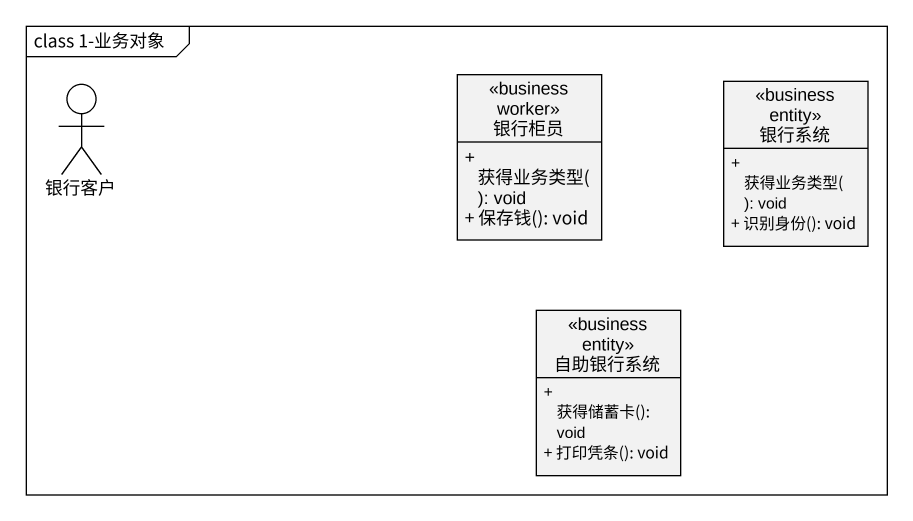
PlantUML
@startuml
mainframe class 1-业务对象
allowmixing
hide circle
hide empty members
skinparam classAttributeIconSize 0
actor 银行客户
class 银行柜员 <<business worker>> {
  + 获得业务类型(): void
  + 保存钱(): void
}
class 银行系统 <<business entity>> {
  + 获得业务类型(): void
  + 识别身份(): void
}
class 自助银行系统 <<business entity>> {
  + 获得储蓄卡(): void
  + 打印凭条(): void
}
@enduml
